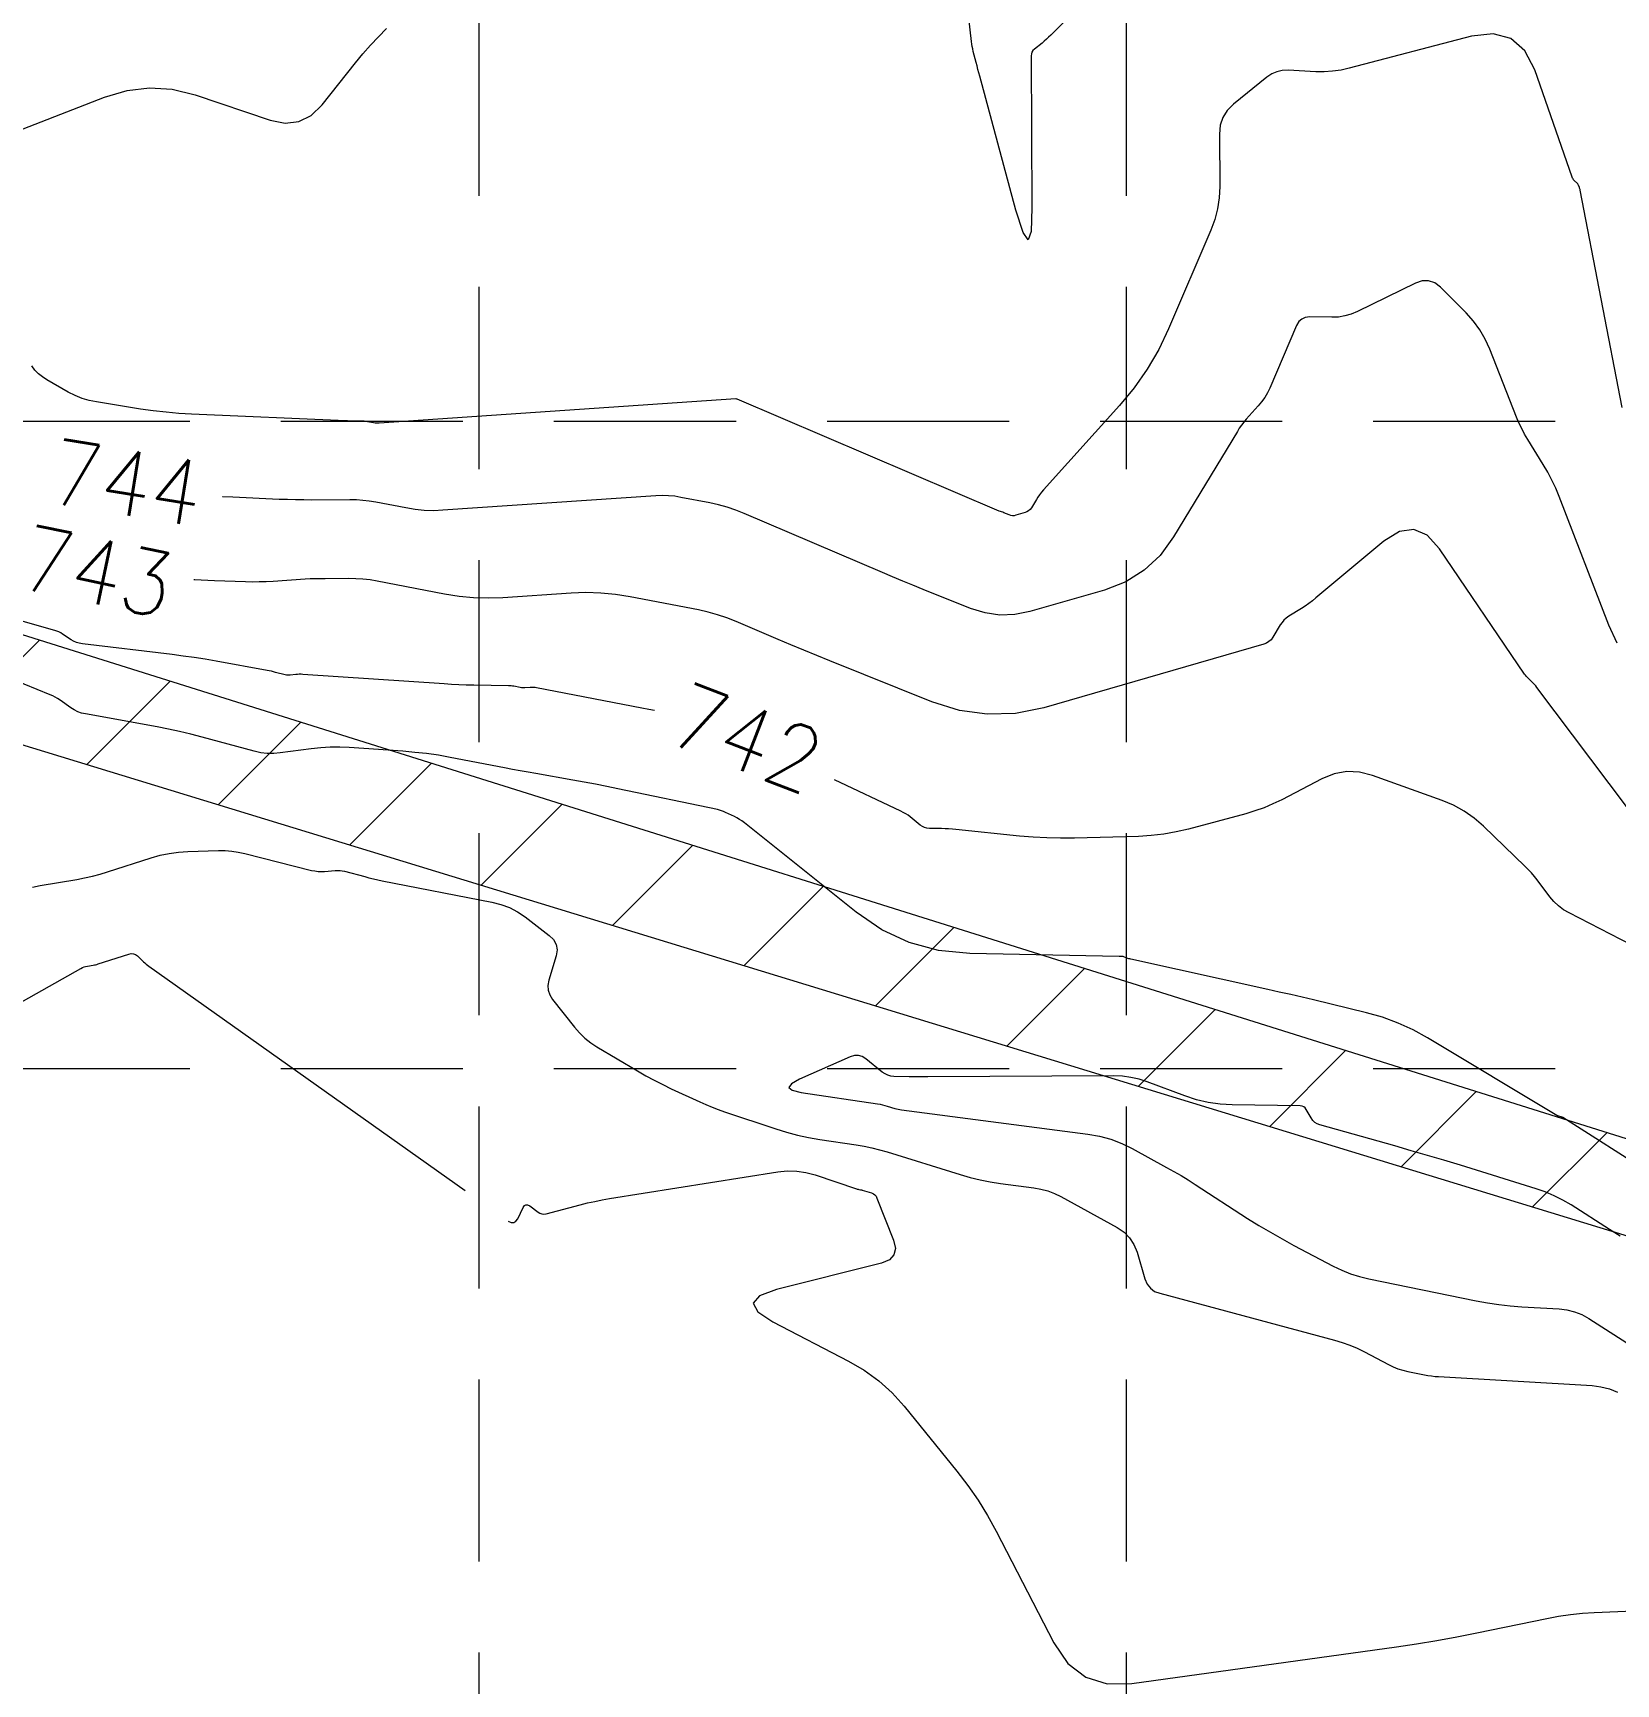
# Model space of a CAD drawing. Header units: feet. Extents: x 46644 to 49208, y 46045 to 47649.
# Drawn here: x 47498.3 to 47596.1, y 46288.7 to 46390.7 of the extents above; entities that cross this region are included whole.
import ezdxf
from ezdxf.enums import TextEntityAlignment as Align

# ---------------------------------------------------------------- set-up
doc = ezdxf.new("R2010")
doc.units = ezdxf.units.FT
doc.header["$MEASUREMENT"] = 0
doc.linetypes.add('DGN Style 3', pattern=[33.544038, 23.960027, -9.584011])
doc.linetypes.add('HIDDEN', pattern=[0.375, 0.25, -0.125])
doc.layers.add('EC', color=35, linetype='Continuous', lineweight=0)
doc.layers.add('WATER', color=5, linetype='Continuous', lineweight=0)
doc.layers.add('GRID', color=254, linetype='HIDDEN')
doc.styles.add('Style-STANDARD', font='STANDARD.shx')

msp = doc.modelspace()

# ---------------------------------------------------------------- hatches: boundary and pattern name
at = {"layer": 'WATER', "linetype": 'Continuous', "lineweight": 0}
h = msp.add_hatch(dxfattribs=at)
h.set_pattern_fill('ANSI31', color=5, scale=60, style=0)
h.paths.add_polyline_path([(48629.77, 46329.87), (48596.32, 46378.16), (48519.78, 46382.62), (48424.65, 46369.25), (48315.4, 46360.33), (48151.38, 46359.72), (48117.82, 46367.08), (48083.44, 46350.31), (48063.38, 46344.17), (48022.45, 46343.76), (47970.79, 46345.29), (47909.81, 46340.79), (47832.98, 46331.83), (47785.1, 46328.51), (47682.89, 46315.66), (47602.11, 46320.65), (47487.5, 46356.66), (47364.2, 46436.32), (47309.48, 46412.88), (47202.47, 46323.17), (47211.19, 46318.58), (47202.93, 46315.83), (47213.94, 46313.54), (47207.52, 46309.41), (47312.93, 46404.75), (47361.71, 46423.58), (47496.18, 46347.12), (47602.62, 46314.56), (47679.02, 46309.52), (47740.12, 46313.78), (47833.87, 46324.3), (47878.73, 46331.53), (47970.78, 46339.89), (48046.54, 46335.88), (48065.49, 46335.63), (48096.83, 46350.78), (48119.82, 46356.85), (48176.25, 46350.54), (48298.04, 46354.08), (48404.55, 46360.41), (48522.91, 46374.82), (48593.15, 46371.79), (48632.07, 46317.74), (48628.78, 46325.57), (48634.34, 46324.31)])

# ---------------------------------------------------------------- linework, layer by layer
at = {"layer": 'EC', "color": 35, "linetype": 'DGN Style 3', "lineweight": 0}
for p, q in [((47556.25, 46390.14), (47555.25, 46398.78)), ((47570.14, 46399.46), (47561.15, 46390.53)), ((47519.6, 46390.43), (47520.1, 46390.94)), ((47561.15, 46390.53), (47561.02, 46390.4)), ((47587.15, 46390.46), (47579.6, 46388.49)), ((47588.49, 46390.62), (47587.15, 46390.46)), ((47589.58, 46390.32), (47588.49, 46390.62)), ((47518.65, 46389.37), (47519.11, 46389.91)), ((47519.11, 46389.91), (47519.6, 46390.43)), ((47556.27, 46389.98), (47556.25, 46390.14)), ((47556.3, 46389.83), (47556.27, 46389.98)), ((47556.33, 46389.68), (47556.3, 46389.83)), ((47556.36, 46389.53), (47556.33, 46389.68)), ((47556.54, 46388.84), (47556.36, 46389.53)), ((47559.99, 46389.48), (47559.95, 46389.37)), ((47560.05, 46389.58), (47559.99, 46389.48)), ((47560.14, 46389.66), (47560.05, 46389.58)), ((47560.61, 46390.04), (47560.14, 46389.66)), ((47560.75, 46390.16), (47560.61, 46390.04)), ((47560.89, 46390.28), (47560.75, 46390.16)), ((47561.02, 46390.4), (47560.89, 46390.28)), ((47590.44, 46389.57), (47589.58, 46390.32)), ((47591.06, 46388.38), (47590.44, 46389.57)), ((47516.12, 46386.22), (47518.19, 46388.82)), ((47518.19, 46388.82), (47518.65, 46389.37)), ((47556.6, 46388.63), (47556.54, 46388.84)), ((47556.65, 46388.41), (47556.6, 46388.63)), ((47556.71, 46388.2), (47556.65, 46388.41)), ((47559.95, 46389.37), (47559.94, 46389.25)), ((47559.94, 46389.25), (47559.99, 46379.86)), ((47579.6, 46388.49), (47579.09, 46388.37)), ((47556.76, 46387.99), (47556.71, 46388.2)), ((47559, 46379.72), (47556.76, 46387.99)), ((47574.51, 46387.94), (47572.45, 46386.27)), ((47574.81, 46388.14), (47574.51, 46387.94)), ((47575.12, 46388.27), (47574.81, 46388.14)), ((47575.46, 46388.35), (47575.12, 46388.27)), ((47575.82, 46388.36), (47575.46, 46388.35)), ((47577.53, 46388.27), (47575.82, 46388.36)), ((47578.05, 46388.27), (47577.53, 46388.27)), ((47578.57, 46388.3), (47578.05, 46388.27)), ((47579.09, 46388.37), (47578.57, 46388.3)), ((47593.38, 46381.75), (47591.06, 46388.38)), ((47492.65, 46382.79), (47502.68, 46386.7)), ((47502.68, 46386.7), (47504.07, 46387.12)), ((47504.07, 46387.12), (47505.46, 46387.28)), ((47505.46, 46387.28), (47506.86, 46387.19)), ((47506.86, 46387.19), (47508.27, 46386.84)), ((47508.27, 46386.84), (47512.92, 46385.28)), ((47514.68, 46385.19), (47515.44, 46385.56)), ((47515.44, 46385.56), (47516.12, 46386.22)), ((47571.79, 46385.45), (47571.62, 46384.96)), ((47572.06, 46385.88), (47571.79, 46385.45)), ((47572.45, 46386.27), (47572.06, 46385.88)), ((47512.92, 46385.28), (47513.84, 46385.09)), ((47513.84, 46385.09), (47514.68, 46385.19)), ((47571.62, 46384.96), (47571.57, 46384.42)), ((47571.57, 46384.42), (47571.59, 46381.17)), ((47593.4, 46381.7), (47593.38, 46381.75)), ((47593.43, 46381.65), (47593.4, 46381.7)), ((47593.46, 46381.6), (47593.43, 46381.65)), ((47593.5, 46381.56), (47593.46, 46381.6)), ((47593.69, 46381.36), (47593.5, 46381.56)), ((47593.72, 46381.34), (47593.69, 46381.36)), ((47593.73, 46381.32), (47593.72, 46381.34)), ((47593.75, 46381.29), (47593.73, 46381.32)), ((47593.76, 46381.26), (47593.75, 46381.29)), ((47593.82, 46381.12), (47593.76, 46381.26)), ((47571.56, 46380.48), (47571.46, 46379.8)), ((47571.59, 46381.17), (47571.56, 46380.48)), ((47593.83, 46381.08), (47593.82, 46381.12)), ((47593.85, 46381.03), (47593.83, 46381.08)), ((47593.86, 46380.99), (47593.85, 46381.03)), ((47593.87, 46380.95), (47593.86, 46380.99)), ((47596.46, 46367.52), (47593.87, 46380.95)), ((47559.44, 46378.34), (47559, 46379.72)), ((47559.99, 46379.86), (47559.94, 46378.4)), ((47571.46, 46379.8), (47571.29, 46379.14)), ((47559.75, 46377.89), (47559.44, 46378.34)), ((47559.94, 46378.4), (47559.75, 46377.89)), ((47571.05, 46378.49), (47568.43, 46372.38)), ((47571.29, 46379.14), (47571.05, 46378.49)), ((47583.69, 46375.2), (47580.1, 46373.45)), ((47584.11, 46375.35), (47583.69, 46375.2)), ((47584.5, 46375.35), (47584.11, 46375.35)), ((47584.88, 46375.22), (47584.5, 46375.35)), ((47585.23, 46374.95), (47584.88, 46375.22)), ((47586.81, 46373.37), (47585.23, 46374.95)), ((47577.15, 46373.12), (47576.88, 46373.09)), ((47578.52, 46373.1), (47577.15, 46373.12)), ((47578.93, 46373.11), (47578.52, 46373.1)), ((47579.33, 46373.18), (47578.93, 46373.11)), ((47579.72, 46373.29), (47579.33, 46373.18)), ((47580.1, 46373.45), (47579.72, 46373.29)), ((47587.27, 46372.86), (47586.81, 46373.37)), ((47568.43, 46372.38), (47567.82, 46371.11)), ((47576.34, 46372.59), (47574.68, 46368.73)), ((47576.48, 46372.83), (47576.34, 46372.59)), ((47576.66, 46372.99), (47576.48, 46372.83)), ((47576.88, 46373.09), (47576.66, 46372.99)), ((47587.67, 46372.32), (47587.27, 46372.86)), ((47588, 46371.74), (47587.67, 46372.32)), ((47567.82, 46371.11), (47567.11, 46369.89)), ((47588.28, 46371.12), (47588, 46371.74)), ((47589.93, 46366.93), (47588.28, 46371.12)), ((47498.37, 46369.84), (47498.18, 46370.11)), ((47498.59, 46369.61), (47498.37, 46369.84)), ((47498.84, 46369.41), (47498.59, 46369.61)), ((47499.11, 46369.23), (47498.84, 46369.41)), ((47500.44, 46368.48), (47499.11, 46369.23)), ((47567.11, 46369.89), (47566.3, 46368.74)), ((47500.86, 46368.27), (47500.44, 46368.48)), ((47501.29, 46368.09), (47500.86, 46368.27)), ((47501.73, 46367.96), (47501.29, 46368.09)), ((47541.69, 46368.06), (47519.64, 46366.56)), ((47541.7, 46368.06), (47541.69, 46368.06)), ((47541.69, 46368.06), (47541.69, 46368.06)), ((47541.71, 46368.06), (47541.7, 46368.06)), ((47541.75, 46368.05), (47541.71, 46368.06)), ((47541.71, 46368.06), (47541.71, 46368.06)), ((47541.76, 46368.05), (47541.75, 46368.05)), ((47541.75, 46368.05), (47541.75, 46368.05)), ((47541.77, 46368.05), (47541.76, 46368.05)), ((47541.78, 46368.04), (47541.77, 46368.05)), ((47557.97, 46361.13), (47541.78, 46368.04)), ((47566.3, 46368.74), (47565.4, 46367.65)), ((47574.37, 46368.15), (47574.18, 46367.87)), ((47574.54, 46368.43), (47574.37, 46368.15)), ((47574.68, 46368.73), (47574.54, 46368.43)), ((47502.19, 46367.87), (47501.73, 46367.96)), ((47504.91, 46367.43), (47502.19, 46367.87)), ((47505.69, 46367.32), (47504.91, 46367.43)), ((47506.48, 46367.23), (47505.69, 46367.32)), ((47507.27, 46367.16), (47506.48, 46367.23)), ((47508.06, 46367.11), (47507.27, 46367.16)), ((47517.59, 46366.7), (47508.06, 46367.11)), ((47565.4, 46367.65), (47560.7, 46362.43)), ((47573.97, 46367.62), (47573.23, 46366.8)), ((47574.18, 46367.87), (47573.97, 46367.62)), ((47517.69, 46366.7), (47517.59, 46366.7)), ((47517.79, 46366.69), (47517.69, 46366.7)), ((47517.89, 46366.69), (47517.79, 46366.69)), ((47518, 46366.69), (47517.89, 46366.69)), ((47518.47, 46366.69), (47518, 46366.69)), ((47518.55, 46366.69), (47518.47, 46366.69)), ((47518.63, 46366.69), (47518.55, 46366.69)), ((47518.72, 46366.68), (47518.63, 46366.69)), ((47518.8, 46366.66), (47518.72, 46366.68)), ((47519.17, 46366.59), (47518.8, 46366.66)), ((47519.29, 46366.57), (47519.17, 46366.59)), ((47519.4, 46366.56), (47519.29, 46366.57)), ((47519.52, 46366.56), (47519.4, 46366.56)), ((47519.64, 46366.56), (47519.52, 46366.56)), ((47572.68, 46366.05), (47568.74, 46359.53)), ((47572.8, 46366.25), (47572.68, 46366.05)), ((47572.94, 46366.44), (47572.8, 46366.25)), ((47573.08, 46366.62), (47572.94, 46366.44)), ((47573.23, 46366.8), (47573.08, 46366.62)), ((47590.08, 46366.57), (47589.93, 46366.93)), ((47590.25, 46366.22), (47590.08, 46366.57)), ((47590.43, 46365.88), (47590.25, 46366.22)), ((47590.63, 46365.55), (47590.43, 46365.88)), ((47591.58, 46364.01), (47590.63, 46365.55)), ((47591.87, 46363.53), (47591.58, 46364.01)), ((47592.12, 46363.04), (47591.87, 46363.53)), ((47592.36, 46362.54), (47592.12, 46363.04)), ((47509.99, 46362.01), (47509.96, 46362.02)), ((47510.61, 46361.98), (47509.99, 46362.01)), ((47513.48, 46361.85), (47510.61, 46361.98)), ((47536.75, 46362.07), (47523.59, 46361.18)), ((47537.14, 46362.08), (47536.75, 46362.07)), ((47537.52, 46362.07), (47537.14, 46362.08)), ((47537.91, 46362.04), (47537.52, 46362.07)), ((47538.29, 46361.97), (47537.91, 46362.04)), ((47540.08, 46361.63), (47538.29, 46361.97)), ((47560.36, 46361.99), (47560.26, 46361.84)), ((47560.46, 46362.14), (47560.36, 46361.99)), ((47560.58, 46362.29), (47560.46, 46362.14)), ((47560.7, 46362.43), (47560.58, 46362.29)), ((47592.57, 46362.03), (47592.36, 46362.54)), ((47595.64, 46354.08), (47592.57, 46362.03)), ((47513.98, 46361.84), (47513.48, 46361.85)), ((47514.48, 46361.82), (47513.98, 46361.84)), ((47514.99, 46361.82), (47514.48, 46361.82)), ((47515.49, 46361.81), (47514.99, 46361.82)), ((47517.84, 46361.82), (47515.49, 46361.81)), ((47518.24, 46361.82), (47517.84, 46361.82)), ((47518.64, 46361.79), (47518.24, 46361.82)), ((47519.04, 46361.74), (47518.64, 46361.79)), ((47519.44, 46361.67), (47519.04, 46361.74)), ((47521.3, 46361.32), (47519.44, 46361.67)), ((47521.87, 46361.22), (47521.3, 46361.32)), ((47522.44, 46361.17), (47521.87, 46361.22)), ((47523.02, 46361.15), (47522.44, 46361.17)), ((47523.59, 46361.18), (47523.02, 46361.15)), ((47540.62, 46361.51), (47540.08, 46361.63)), ((47541.16, 46361.36), (47540.62, 46361.51)), ((47541.68, 46361.18), (47541.16, 46361.36)), ((47542.2, 46360.98), (47541.68, 46361.18)), ((47550.75, 46357.33), (47542.2, 46360.98)), ((47558.04, 46361.11), (47557.97, 46361.13)), ((47558.11, 46361.08), (47558.04, 46361.11)), ((47558.18, 46361.05), (47558.11, 46361.08)), ((47558.25, 46361.02), (47558.18, 46361.05)), ((47558.58, 46360.89), (47558.25, 46361.02)), ((47558.68, 46360.85), (47558.58, 46360.89)), ((47558.78, 46360.84), (47558.68, 46360.85)), ((47558.99, 46360.87), (47558.88, 46360.84)), ((47559.57, 46361.03), (47558.99, 46360.87)), ((47559.68, 46361.08), (47559.57, 46361.03)), ((47559.78, 46361.14), (47559.68, 46361.08)), ((47559.87, 46361.22), (47559.78, 46361.14)), ((47559.95, 46361.32), (47559.87, 46361.22)), ((47560.26, 46361.84), (47559.95, 46361.32)), ((47558.88, 46360.84), (47558.78, 46360.84)), ((47582.7, 46359.87), (47581.74, 46359.27)), ((47583.59, 46359.99), (47582.7, 46359.87)), ((47584.41, 46359.63), (47583.59, 46359.99)), ((47568.74, 46359.53), (47567.91, 46358.39)), ((47581.74, 46359.27), (47577.54, 46355.76)), ((47585.17, 46358.8), (47584.41, 46359.63)), ((47567.91, 46358.39), (47566.92, 46357.47)), ((47590.43, 46351.05), (47585.17, 46358.8)), ((47508.25, 46356.87), (47508.2, 46356.88)), ((47508.66, 46356.85), (47508.25, 46356.87)), ((47509.07, 46356.83), (47508.66, 46356.85)), ((47509.48, 46356.81), (47509.07, 46356.83)), ((47511.38, 46356.75), (47509.48, 46356.81)), ((47513.09, 46356.78), (47512.66, 46356.76)), ((47515.08, 46356.91), (47513.09, 46356.78)), ((47515.39, 46356.93), (47515.08, 46356.91)), ((47515.7, 46356.94), (47515.39, 46356.93)), ((47516.01, 46356.95), (47515.7, 46356.94)), ((47516.32, 46356.95), (47516.01, 46356.95)), ((47517.77, 46356.96), (47516.32, 46356.95)), ((47518.21, 46356.95), (47517.77, 46356.96)), ((47518.65, 46356.92), (47518.21, 46356.95)), ((47519.09, 46356.87), (47518.65, 46356.92)), ((47519.53, 46356.79), (47519.09, 46356.87)), ((47523.69, 46355.99), (47519.53, 46356.79)), ((47551.38, 46357.07), (47550.75, 46357.33)), ((47552, 46356.8), (47551.38, 46357.07)), ((47552.63, 46356.55), (47552, 46356.8)), ((47566.92, 46357.47), (47565.78, 46356.76)), ((47499.61, 46353.75), (47491.14, 46356.13)), ((47511.81, 46356.74), (47511.38, 46356.75)), ((47512.23, 46356.75), (47511.81, 46356.74)), ((47512.66, 46356.76), (47512.23, 46356.75)), ((47524.59, 46355.85), (47523.69, 46355.99)), ((47525.48, 46355.76), (47524.59, 46355.85)), ((47526.38, 46355.74), (47525.48, 46355.76)), ((47527.29, 46355.77), (47526.38, 46355.74)), ((47531.51, 46356.06), (47527.29, 46355.77)), ((47532.43, 46356.09), (47531.51, 46356.06)), ((47533.35, 46356.06), (47532.43, 46356.09)), ((47534.26, 46355.98), (47533.35, 46356.06)), ((47535.17, 46355.83), (47534.26, 46355.98)), ((47539.39, 46355.02), (47535.17, 46355.83)), ((47553.26, 46356.29), (47552.63, 46356.55)), ((47556.19, 46355.11), (47553.26, 46356.29)), ((47564.47, 46356.25), (47559.85, 46354.92)), ((47565.78, 46356.76), (47564.47, 46356.25)), ((47577.54, 46355.76), (47577.33, 46355.58)), ((47539.98, 46354.88), (47539.39, 46355.02)), ((47540.56, 46354.72), (47539.98, 46354.88)), ((47557.1, 46354.83), (47556.19, 46355.11)), ((47558.01, 46354.7), (47557.1, 46354.83)), ((47558.93, 46354.73), (47558.01, 46354.7)), ((47559.85, 46354.92), (47558.93, 46354.73)), ((47576.64, 46355.1), (47575.86, 46354.63)), ((47576.87, 46355.26), (47576.64, 46355.1)), ((47577.1, 46355.41), (47576.87, 46355.26)), ((47577.33, 46355.58), (47577.1, 46355.41)), ((47499.74, 46353.71), (47499.61, 46353.75)), ((47541.13, 46354.53), (47540.56, 46354.72)), ((47541.7, 46354.31), (47541.13, 46354.53)), ((47544.3, 46353.2), (47541.7, 46354.31)), ((47575.33, 46354.09), (47574.87, 46353.33)), ((47575.44, 46354.25), (47575.33, 46354.09)), ((47575.56, 46354.39), (47575.44, 46354.25)), ((47575.7, 46354.52), (47575.56, 46354.39)), ((47575.86, 46354.63), (47575.7, 46354.52)), ((47596.15, 46352.96), (47595.64, 46354.08)), ((47499.86, 46353.66), (47499.74, 46353.71)), ((47499.98, 46353.6), (47499.86, 46353.66)), ((47500.09, 46353.53), (47499.98, 46353.6)), ((47500.61, 46353.18), (47500.09, 46353.53)), ((47500.77, 46353.08), (47500.61, 46353.18)), ((47500.94, 46353.01), (47500.77, 46353.08)), ((47501.12, 46352.96), (47500.94, 46353.01)), ((47501.31, 46352.92), (47501.12, 46352.96)), ((47506.85, 46352.26), (47501.31, 46352.92)), ((47545.09, 46352.86), (47544.3, 46353.2)), ((47545.89, 46352.53), (47545.09, 46352.86)), ((47574.31, 46352.9), (47560.72, 46348.98)), ((47574.48, 46352.96), (47574.31, 46352.9)), ((47574.63, 46353.06), (47574.48, 46352.96)), ((47574.76, 46353.18), (47574.63, 46353.06)), ((47574.87, 46353.33), (47574.76, 46353.18)), ((47507.54, 46352.17), (47506.85, 46352.26)), ((47508.22, 46352.08), (47507.54, 46352.17)), ((47508.9, 46351.97), (47508.22, 46352.08)), ((47509.58, 46351.85), (47508.9, 46351.97)), ((47512.73, 46351.28), (47509.58, 46351.85)), ((47546.69, 46352.2), (47545.89, 46352.53)), ((47547.5, 46351.87), (47546.69, 46352.2)), ((47553.81, 46349.34), (47547.5, 46351.87)), ((47499.32, 46349.78), (47496.09, 46351.09)), ((47512.86, 46351.26), (47512.73, 46351.28)), ((47512.99, 46351.23), (47512.86, 46351.26)), ((47513.12, 46351.2), (47512.99, 46351.23)), ((47513.25, 46351.16), (47513.12, 46351.2)), ((47513.84, 46351), (47513.25, 46351.16)), ((47513.92, 46350.99), (47513.84, 46351)), ((47513.99, 46350.98), (47513.92, 46350.99)), ((47514.07, 46350.98), (47513.99, 46350.98)), ((47514.14, 46350.98), (47514.07, 46350.98)), ((47514.5, 46351.03), (47514.14, 46350.98)), ((47514.61, 46351.04), (47514.5, 46351.03)), ((47514.71, 46351.05), (47514.61, 46351.04)), ((47514.82, 46351.05), (47514.71, 46351.05)), ((47514.93, 46351.04), (47514.82, 46351.05)), ((47523.66, 46350.45), (47514.93, 46351.04)), ((47590.48, 46350.99), (47590.43, 46351.05)), ((47590.53, 46350.93), (47590.48, 46350.99)), ((47590.58, 46350.87), (47590.53, 46350.93)), ((47590.63, 46350.82), (47590.58, 46350.87)), ((47590.89, 46350.56), (47590.63, 46350.82)), ((47499.48, 46349.71), (47499.32, 46349.78)), ((47499.63, 46349.63), (47499.48, 46349.71)), ((47524.12, 46350.42), (47523.66, 46350.45)), ((47524.58, 46350.39), (47524.12, 46350.42)), ((47525.03, 46350.38), (47524.58, 46350.39)), ((47525.49, 46350.37), (47525.03, 46350.38)), ((47527.64, 46350.33), (47525.49, 46350.37)), ((47527.72, 46350.33), (47527.64, 46350.33)), ((47527.81, 46350.32), (47527.72, 46350.33)), ((47527.89, 46350.31), (47527.81, 46350.32)), ((47527.98, 46350.3), (47527.89, 46350.31)), ((47528.37, 46350.22), (47527.98, 46350.3)), ((47528.44, 46350.21), (47528.37, 46350.22)), ((47528.51, 46350.21), (47528.44, 46350.21)), ((47528.58, 46350.2), (47528.51, 46350.21)), ((47528.65, 46350.21), (47528.58, 46350.2)), ((47528.98, 46350.23), (47528.65, 46350.21)), ((47529.08, 46350.23), (47528.98, 46350.23)), ((47529.18, 46350.23), (47529.08, 46350.23)), ((47529.28, 46350.22), (47529.18, 46350.23)), ((47529.38, 46350.2), (47529.28, 46350.22)), ((47535.88, 46348.95), (47529.38, 46350.2)), ((47590.97, 46350.49), (47590.89, 46350.56)), ((47591.05, 46350.41), (47590.97, 46350.49)), ((47591.12, 46350.32), (47591.05, 46350.41)), ((47591.18, 46350.23), (47591.12, 46350.32)), ((47597.86, 46341.37), (47591.18, 46350.23)), ((47499.78, 46349.54), (47499.63, 46349.63)), ((47499.93, 46349.45), (47499.78, 46349.54)), ((47500.6, 46348.97), (47499.93, 46349.45)), ((47500.81, 46348.84), (47500.6, 46348.97)), ((47501.03, 46348.73), (47500.81, 46348.84)), ((47501.26, 46348.65), (47501.03, 46348.73)), ((47501.5, 46348.6), (47501.26, 46348.65)), ((47536.32, 46348.86), (47535.88, 46348.95)), ((47536.67, 46348.8), (47536.32, 46348.86)), ((47555.51, 46348.8), (47553.81, 46349.34)), ((47557.23, 46348.57), (47555.51, 46348.8)), ((47558.97, 46348.63), (47557.23, 46348.57)), ((47560.72, 46348.98), (47558.97, 46348.63)), ((47505.93, 46347.79), (47501.5, 46348.6)), ((47506.63, 46347.66), (47505.93, 46347.79)), ((47507.32, 46347.51), (47506.63, 46347.66)), ((47508.02, 46347.34), (47507.32, 46347.51)), ((47508.71, 46347.16), (47508.02, 46347.34)), ((47511.93, 46346.29), (47508.71, 46347.16)), ((47512.33, 46346.2), (47511.93, 46346.29)), ((47512.73, 46346.15), (47512.33, 46346.2)), ((47513.13, 46346.14), (47512.73, 46346.15)), ((47513.54, 46346.18), (47513.13, 46346.14)), ((47515.45, 46346.44), (47513.54, 46346.18)), ((47516.04, 46346.5), (47515.45, 46346.44)), ((47516.63, 46346.53), (47516.04, 46346.5)), ((47517.21, 46346.54), (47516.63, 46346.53)), ((47517.8, 46346.51), (47517.21, 46346.54)), ((47521.12, 46346.29), (47517.8, 46346.51)), ((47521.85, 46346.22), (47521.12, 46346.29)), ((47522.58, 46346.14), (47521.85, 46346.22)), ((47523.31, 46346.04), (47522.58, 46346.14)), ((47524.03, 46345.91), (47523.31, 46346.04)), ((47527.39, 46345.26), (47524.03, 46345.91)), ((47527.88, 46345.17), (47527.39, 46345.26)), ((47528.37, 46345.08), (47527.88, 46345.17)), ((47528.85, 46344.99), (47528.37, 46345.08)), ((47529.34, 46344.91), (47528.85, 46344.99)), ((47531.62, 46344.51), (47529.34, 46344.91)), ((47577.9, 46344.59), (47575.42, 46343.29)), ((47578.67, 46344.9), (47577.9, 46344.59)), ((47579.45, 46345.04), (47578.67, 46344.9)), ((47580.23, 46345), (47579.45, 46345.04)), ((47581.04, 46344.8), (47580.23, 46345)), ((47585.33, 46343.25), (47581.04, 46344.8)), ((47532.32, 46344.38), (47531.62, 46344.51)), ((47533.01, 46344.25), (47532.32, 46344.38)), ((47533.71, 46344.12), (47533.01, 46344.25)), ((47534.4, 46343.97), (47533.71, 46344.12)), ((47540.56, 46342.68), (47534.4, 46343.97)), ((47551.89, 46342.59), (47547.79, 46344.53)), ((47540.69, 46342.65), (47540.56, 46342.68)), ((47540.81, 46342.61), (47540.69, 46342.65)), ((47540.93, 46342.56), (47540.81, 46342.61)), ((47541.05, 46342.51), (47540.93, 46342.56)), ((47541.6, 46342.25), (47541.05, 46342.51)), ((47552.04, 46342.51), (47551.89, 46342.59)), ((47552.19, 46342.42), (47552.04, 46342.51)), ((47573.77, 46342.6), (47573.2, 46342.43)), ((47574.33, 46342.8), (47573.77, 46342.6)), ((47574.88, 46343.03), (47574.33, 46342.8)), ((47575.42, 46343.29), (47574.88, 46343.03)), ((47586.04, 46342.95), (47585.33, 46343.25)), ((47586.69, 46342.59), (47586.04, 46342.95)), ((47587.31, 46342.16), (47586.69, 46342.59)), ((47541.76, 46342.17), (47541.6, 46342.25)), ((47541.92, 46342.08), (47541.76, 46342.17)), ((47542.07, 46341.98), (47541.92, 46342.08)), ((47542.22, 46341.86), (47542.07, 46341.98)), ((47549.12, 46336.34), (47542.22, 46341.86)), ((47552.33, 46342.33), (47552.19, 46342.42)), ((47552.46, 46342.23), (47552.33, 46342.33)), ((47553.09, 46341.73), (47552.46, 46342.23)), ((47553.22, 46341.64), (47553.09, 46341.73)), ((47553.35, 46341.58), (47553.22, 46341.64)), ((47553.5, 46341.54), (47553.35, 46341.58)), ((47553.65, 46341.52), (47553.5, 46341.54)), ((47554.39, 46341.51), (47553.65, 46341.52)), ((47554.62, 46341.5), (47554.39, 46341.51)), ((47554.84, 46341.49), (47554.62, 46341.5)), ((47555.07, 46341.47), (47554.84, 46341.49)), ((47569.66, 46341.48), (47568.9, 46341.3)), ((47573.2, 46342.43), (47569.66, 46341.48)), ((47587.89, 46341.66), (47587.31, 46342.16)), ((47590.47, 46339.17), (47587.89, 46341.66)), ((47555.29, 46341.45), (47555.07, 46341.47)), ((47559.22, 46341.04), (47555.29, 46341.45)), ((47560.07, 46340.97), (47559.22, 46341.04)), ((47560.91, 46340.93), (47560.07, 46340.97)), ((47561.76, 46340.91), (47560.91, 46340.93)), ((47562.61, 46340.92), (47561.76, 46340.91)), ((47566.57, 46341.03), (47562.61, 46340.92)), ((47567.35, 46341.08), (47566.57, 46341.03)), ((47568.13, 46341.17), (47567.35, 46341.08)), ((47568.9, 46341.3), (47568.13, 46341.17)), ((47502.87, 46338.83), (47505.55, 46339.7)), ((47505.55, 46339.7), (47506.11, 46339.86)), ((47506.11, 46339.86), (47506.67, 46339.97)), ((47506.67, 46339.97), (47507.24, 46340.05)), ((47507.24, 46340.05), (47507.82, 46340.09)), ((47507.82, 46340.09), (47509.73, 46340.15)), ((47509.73, 46340.15), (47510.13, 46340.15)), ((47510.13, 46340.15), (47510.54, 46340.12)), ((47510.54, 46340.12), (47510.94, 46340.06)), ((47510.94, 46340.06), (47511.34, 46339.97)), ((47511.34, 46339.97), (47515.47, 46338.93)), ((47500.97, 46338.37), (47501.45, 46338.46)), ((47501.45, 46338.46), (47501.93, 46338.57)), ((47501.93, 46338.57), (47502.4, 46338.69)), ((47502.4, 46338.69), (47502.87, 46338.83)), ((47515.47, 46338.93), (47515.67, 46338.89)), ((47515.67, 46338.89), (47515.87, 46338.86)), ((47515.87, 46338.86), (47516.07, 46338.85)), ((47516.07, 46338.85), (47516.28, 46338.86)), ((47516.28, 46338.86), (47516.94, 46338.92)), ((47516.94, 46338.92), (47517.09, 46338.93)), ((47517.09, 46338.93), (47517.23, 46338.92)), ((47517.23, 46338.92), (47517.37, 46338.9)), ((47517.37, 46338.9), (47517.51, 46338.87)), ((47517.51, 46338.87), (47518.76, 46338.54)), ((47518.76, 46338.54), (47519.02, 46338.47)), ((47519.02, 46338.47), (47519.29, 46338.41)), ((47590.67, 46338.97), (47590.47, 46339.17)), ((47590.86, 46338.77), (47590.67, 46338.97)), ((47591.04, 46338.56), (47590.86, 46338.77)), ((47591.21, 46338.34), (47591.04, 46338.56)), ((47498.22, 46337.89), (47498.71, 46337.99)), ((47498.71, 46337.99), (47500.97, 46338.37)), ((47519.29, 46338.41), (47519.56, 46338.35)), ((47519.56, 46338.35), (47519.83, 46338.29)), ((47519.83, 46338.29), (47526.62, 46336.97)), ((47591.99, 46337.3), (47591.21, 46338.34)), ((47526.62, 46336.97), (47527.17, 46336.83)), ((47527.17, 46336.83), (47527.7, 46336.63)), ((47527.7, 46336.63), (47528.2, 46336.37)), ((47528.2, 46336.37), (47528.67, 46336.05)), ((47592.24, 46337), (47591.99, 46337.3)), ((47592.53, 46336.73), (47592.24, 46337)), ((47592.84, 46336.5), (47592.53, 46336.73)), ((47593.18, 46336.3), (47592.84, 46336.5)), ((47528.67, 46336.05), (47530.16, 46334.91)), ((47550.71, 46335.25), (47549.12, 46336.34)), ((47607.59, 46328.88), (47593.18, 46336.3)), ((47530.16, 46334.91), (47530.43, 46334.65)), ((47530.43, 46334.65), (47530.59, 46334.35)), ((47530.59, 46334.35), (47530.64, 46334.01)), ((47552.41, 46334.47), (47550.71, 46335.25)), ((47554.22, 46333.98), (47552.41, 46334.47)), ((47502.28, 46333.15), (47504.18, 46333.76)), ((47504.18, 46333.76), (47504.33, 46333.79)), ((47504.33, 46333.79), (47504.47, 46333.78)), ((47504.47, 46333.78), (47504.59, 46333.73)), ((47504.59, 46333.73), (47504.71, 46333.64)), ((47504.71, 46333.64), (47505.08, 46333.28)), ((47530.58, 46333.64), (47530.14, 46332.14)), ((47530.64, 46334.01), (47530.58, 46333.64)), ((47556.14, 46333.79), (47554.22, 46333.98)), ((47565.37, 46333.61), (47556.14, 46333.79)), ((47565.39, 46333.61), (47565.37, 46333.61)), ((47565.41, 46333.61), (47565.39, 46333.61)), ((47565.43, 46333.61), (47565.41, 46333.61)), ((47565.45, 46333.61), (47565.43, 46333.61)), ((47565.54, 46333.61), (47565.45, 46333.61)), ((47565.57, 46333.61), (47565.54, 46333.61)), ((47565.6, 46333.6), (47565.57, 46333.61)), ((47565.63, 46333.6), (47565.6, 46333.6)), ((47565.66, 46333.59), (47565.63, 46333.6)), ((47565.86, 46333.51), (47565.66, 46333.59)), ((47565.91, 46333.49), (47565.86, 46333.51)), ((47565.97, 46333.47), (47565.91, 46333.49)), ((47566.03, 46333.46), (47565.97, 46333.47)), ((47566.09, 46333.44), (47566.03, 46333.46)), ((47574.57, 46331.57), (47566.09, 46333.44)), ((47493.3, 46328.41), (47501.21, 46332.87)), ((47501.21, 46332.87), (47501.31, 46332.92)), ((47501.31, 46332.92), (47501.41, 46332.96)), ((47501.41, 46332.96), (47501.51, 46332.99)), ((47501.51, 46332.99), (47501.62, 46333.01)), ((47501.62, 46333.01), (47501.98, 46333.07)), ((47501.98, 46333.07), (47502.06, 46333.09)), ((47502.06, 46333.09), (47502.13, 46333.1)), ((47502.13, 46333.1), (47502.21, 46333.12)), ((47502.21, 46333.12), (47502.28, 46333.15)), ((47505.08, 46333.28), (47505.16, 46333.21)), ((47505.16, 46333.21), (47505.25, 46333.14)), ((47505.25, 46333.14), (47505.33, 46333.07)), ((47505.33, 46333.07), (47505.42, 46333)), ((47505.42, 46333), (47527.63, 46317.26)), ((47530.14, 46332.14), (47530.08, 46331.82)), ((47530.08, 46331.82), (47530.1, 46331.52)), ((47530.1, 46331.52), (47530.2, 46331.23)), ((47575.27, 46331.41), (47574.57, 46331.57)), ((47575.98, 46331.25), (47575.27, 46331.41)), ((47530.2, 46331.23), (47530.37, 46330.96)), ((47530.37, 46330.96), (47531.72, 46329.24)), ((47576.68, 46331.09), (47575.98, 46331.25)), ((47577.38, 46330.92), (47576.68, 46331.09)), ((47580.66, 46330.13), (47577.38, 46330.92)), ((47531.72, 46329.24), (47532.03, 46328.89)), ((47581.65, 46329.85), (47580.66, 46330.13)), ((47582.61, 46329.49), (47581.65, 46329.85)), ((47583.54, 46329.07), (47582.61, 46329.49)), ((47532.03, 46328.89), (47532.36, 46328.57)), ((47532.36, 46328.57), (47532.72, 46328.28)), ((47532.72, 46328.28), (47533.11, 46328.03)), ((47584.44, 46328.58), (47583.54, 46329.07)), ((47592.43, 46323.78), (47584.44, 46328.58)), ((47533.11, 46328.03), (47535.61, 46326.54)), ((47548.76, 46327.41), (47545.62, 46326.02)), ((47549.02, 46327.49), (47548.76, 46327.41)), ((47549.26, 46327.49), (47549.02, 46327.49)), ((47549.49, 46327.42), (47549.26, 46327.49)), ((47549.72, 46327.28), (47549.49, 46327.42)), ((47550.74, 46326.46), (47549.72, 46327.28)), ((47535.61, 46326.54), (47536.12, 46326.24)), ((47536.12, 46326.24), (47536.64, 46325.96)), ((47550.91, 46326.35), (47550.74, 46326.46)), ((47551.08, 46326.27), (47550.91, 46326.35)), ((47551.26, 46326.22), (47551.08, 46326.27)), ((47551.46, 46326.2), (47551.26, 46326.22)), ((47552.4, 46326.18), (47551.46, 46326.2)), ((47552.69, 46326.18), (47552.4, 46326.18)), ((47552.98, 46326.17), (47552.69, 46326.18)), ((47553.26, 46326.17), (47552.98, 46326.17)), ((47553.55, 46326.17), (47553.26, 46326.17)), ((47565.05, 46326.23), (47553.55, 46326.17)), ((47565.58, 46326.21), (47565.05, 46326.23)), ((47566.1, 46326.14), (47565.58, 46326.21)), ((47536.64, 46325.96), (47537.17, 46325.69)), ((47537.17, 46325.69), (47537.7, 46325.44)), ((47537.7, 46325.44), (47539.46, 46324.63)), ((47545.12, 46325.75), (47544.97, 46325.52)), ((47544.97, 46325.52), (47545.17, 46325.34)), ((47545.62, 46326.02), (47545.12, 46325.75)), ((47545.17, 46325.34), (47545.73, 46325.21)), ((47545.73, 46325.21), (47550.45, 46324.5)), ((47566.61, 46326.03), (47566.1, 46326.14)), ((47567.11, 46325.86), (47566.61, 46326.03)), ((47569.43, 46324.99), (47567.11, 46325.86)), ((47539.46, 46324.63), (47539.83, 46324.46)), ((47539.83, 46324.46), (47540.22, 46324.3)), ((47540.22, 46324.3), (47540.6, 46324.15)), ((47540.6, 46324.15), (47540.99, 46324.02)), ((47550.45, 46324.5), (47550.6, 46324.48)), ((47550.6, 46324.48), (47550.75, 46324.45)), ((47550.75, 46324.45), (47550.9, 46324.41)), ((47550.9, 46324.41), (47551.04, 46324.37)), ((47551.04, 46324.37), (47551.52, 46324.22)), ((47551.52, 46324.22), (47551.62, 46324.19)), ((47551.62, 46324.19), (47551.72, 46324.17)), ((47551.72, 46324.17), (47551.83, 46324.15)), ((47551.83, 46324.15), (47551.93, 46324.13)), ((47570.15, 46324.76), (47569.43, 46324.99)), ((47570.88, 46324.59), (47570.15, 46324.76)), ((47571.62, 46324.48), (47570.88, 46324.59)), ((47572.37, 46324.44), (47571.62, 46324.48)), ((47576.56, 46324.38), (47572.37, 46324.44)), ((47576.68, 46324.36), (47576.56, 46324.38)), ((47576.78, 46324.32), (47576.68, 46324.36)), ((47576.87, 46324.25), (47576.78, 46324.32)), ((47576.94, 46324.15), (47576.87, 46324.25)), ((47577.24, 46323.63), (47576.94, 46324.15)), ((47540.99, 46324.02), (47544.16, 46322.96)), ((47551.93, 46324.13), (47563.45, 46322.63)), ((47577.34, 46323.48), (47577.24, 46323.63)), ((47577.46, 46323.36), (47577.34, 46323.48)), ((47577.61, 46323.27), (47577.46, 46323.36)), ((47577.77, 46323.21), (47577.61, 46323.27)), ((47582.42, 46321.9), (47577.77, 46323.21)), ((47592.46, 46323.77), (47592.43, 46323.78)), ((47592.49, 46323.76), (47592.46, 46323.77)), ((47592.51, 46323.75), (47592.49, 46323.76)), ((47592.54, 46323.74), (47592.51, 46323.75)), ((47592.68, 46323.7), (47592.54, 46323.74)), ((47592.69, 46323.7), (47592.68, 46323.7)), ((47592.7, 46323.69), (47592.69, 46323.7)), ((47592.71, 46323.69), (47592.7, 46323.69)), ((47592.7, 46323.69), (47592.7, 46323.69)), ((47592.75, 46323.68), (47592.71, 46323.69)), ((47592.76, 46323.67), (47592.75, 46323.68)), ((47592.77, 46323.67), (47592.76, 46323.67)), ((47592.78, 46323.67), (47592.77, 46323.67)), ((47592.79, 46323.66), (47592.78, 46323.67)), ((47603.54, 46316.81), (47592.79, 46323.66)), ((47544.16, 46322.96), (47544.83, 46322.75)), ((47544.83, 46322.75), (47545.5, 46322.57)), ((47545.5, 46322.57), (47546.18, 46322.43)), ((47546.18, 46322.43), (47546.87, 46322.31)), ((47546.87, 46322.31), (47549.13, 46321.97)), ((47563.45, 46322.63), (47564.16, 46322.51)), ((47564.16, 46322.51), (47564.86, 46322.32)), ((47564.86, 46322.32), (47565.54, 46322.06)), ((47549.13, 46321.97), (47549.62, 46321.89)), ((47549.62, 46321.89), (47550.09, 46321.79)), ((47550.09, 46321.79), (47550.57, 46321.67)), ((47550.57, 46321.67), (47551.04, 46321.54)), ((47551.04, 46321.54), (47555.55, 46320.13)), ((47565.54, 46322.06), (47566.19, 46321.74)), ((47566.19, 46321.74), (47568.3, 46320.58)), ((47583.43, 46321.61), (47582.42, 46321.9)), ((47584.44, 46321.32), (47583.43, 46321.61)), ((47585.45, 46321.02), (47584.44, 46321.32)), ((47533.89, 46318.65), (47544.29, 46320.3)), ((47544.29, 46320.3), (47544.87, 46320.36)), ((47544.87, 46320.36), (47545.45, 46320.34)), ((47545.45, 46320.34), (47546.02, 46320.26)), ((47546.02, 46320.26), (47546.59, 46320.11)), ((47546.59, 46320.11), (47549.15, 46319.25)), ((47555.55, 46320.13), (47556.16, 46319.95)), ((47568.3, 46320.58), (47568.75, 46320.33)), ((47568.75, 46320.33), (47569.2, 46320.07)), ((47569.2, 46320.07), (47569.64, 46319.81)), ((47586.46, 46320.71), (47585.45, 46321.02)), ((47591.15, 46319.26), (47586.46, 46320.71)), ((47549.15, 46319.25), (47549.18, 46319.24)), ((47549.18, 46319.24), (47549.22, 46319.23)), ((47549.22, 46319.23), (47549.25, 46319.23)), ((47549.25, 46319.23), (47549.29, 46319.22)), ((47549.29, 46319.22), (47549.4, 46319.2)), ((47549.4, 46319.2), (47549.43, 46319.2)), ((47549.43, 46319.2), (47549.45, 46319.19)), ((47549.45, 46319.19), (47549.48, 46319.19)), ((47549.48, 46319.19), (47549.5, 46319.18)), ((47549.5, 46319.18), (47550.07, 46319)), ((47556.16, 46319.95), (47556.78, 46319.8)), ((47556.78, 46319.8), (47557.41, 46319.68)), ((47557.41, 46319.68), (47558.04, 46319.58)), ((47558.04, 46319.58), (47560.11, 46319.31)), ((47560.11, 46319.31), (47560.54, 46319.23)), ((47560.54, 46319.23), (47560.97, 46319.12)), ((47560.97, 46319.12), (47561.38, 46318.96)), ((47569.64, 46319.81), (47570.07, 46319.53)), ((47570.07, 46319.53), (47573.31, 46317.43)), ((47591.71, 46319.06), (47591.15, 46319.26)), ((47592.26, 46318.83), (47591.71, 46319.06)), ((47528.21, 46317.41), (47528.54, 46318.1)), ((47528.54, 46318.1), (47528.62, 46318.22)), ((47528.62, 46318.22), (47528.72, 46318.27)), ((47528.72, 46318.27), (47528.82, 46318.26)), ((47528.82, 46318.26), (47528.95, 46318.2)), ((47528.95, 46318.2), (47529.47, 46317.81)), ((47529.96, 46317.71), (47532.07, 46318.26)), ((47532.07, 46318.26), (47532.52, 46318.38)), ((47532.52, 46318.38), (47532.97, 46318.48)), ((47532.97, 46318.48), (47533.43, 46318.57)), ((47533.43, 46318.57), (47533.89, 46318.65)), ((47550.07, 46319), (47550.19, 46318.95)), ((47550.19, 46318.95), (47550.28, 46318.88)), ((47550.28, 46318.88), (47550.36, 46318.79)), ((47550.36, 46318.79), (47550.41, 46318.68)), ((47550.41, 46318.68), (47551.43, 46316.08)), ((47561.38, 46318.96), (47561.78, 46318.77)), ((47561.78, 46318.77), (47565.25, 46316.87)), ((47592.79, 46318.56), (47592.26, 46318.83)), ((47593.31, 46318.26), (47592.79, 46318.56)), ((47595.67, 46316.75), (47593.31, 46318.26)), ((47527.63, 46317.26), (47527.81, 46317.17)), ((47527.81, 46317.17), (47527.97, 46317.17)), ((47527.97, 46317.17), (47528.1, 46317.25)), ((47528.1, 46317.25), (47528.21, 46317.41)), ((47529.47, 46317.81), (47529.58, 46317.74)), ((47529.58, 46317.74), (47529.7, 46317.7)), ((47529.7, 46317.7), (47529.83, 46317.69)), ((47529.83, 46317.69), (47529.96, 46317.71)), ((47573.31, 46317.43), (47574.01, 46316.99)), ((47551.43, 46316.08), (47551.55, 46315.57)), ((47565.25, 46316.87), (47565.68, 46316.58)), ((47565.68, 46316.58), (47566.02, 46316.23)), ((47566.02, 46316.23), (47566.29, 46315.82)), ((47574.01, 46316.99), (47574.72, 46316.57)), ((47574.72, 46316.57), (47575.44, 46316.16)), ((47575.44, 46316.16), (47576.17, 46315.76)), ((47596.34, 46316.32), (47595.67, 46316.75)), ((47551.46, 46315.17), (47551.18, 46314.87)), ((47551.55, 46315.57), (47551.46, 46315.17)), ((47566.29, 46315.82), (47566.48, 46315.35)), ((47566.48, 46315.35), (47566.97, 46313.7)), ((47576.17, 46315.76), (47578.6, 46314.48)), ((47550.7, 46314.67), (47544.21, 46313.04)), ((47551.18, 46314.87), (47550.7, 46314.67)), ((47578.6, 46314.48), (47579.13, 46314.22)), ((47579.13, 46314.22), (47579.67, 46314.01)), ((47579.67, 46314.01), (47580.23, 46313.83)), ((47544.21, 46313.04), (47543.15, 46312.65)), ((47566.97, 46313.7), (47567.11, 46313.37)), ((47567.11, 46313.37), (47567.31, 46313.12)), ((47567.31, 46313.12), (47567.57, 46312.92)), ((47567.57, 46312.92), (47567.9, 46312.8)), ((47580.23, 46313.83), (47580.8, 46313.69)), ((47580.8, 46313.69), (47587.44, 46312.33)), ((47543.15, 46312.65), (47542.76, 46312.19)), ((47542.76, 46312.19), (47543.04, 46311.65)), ((47567.9, 46312.8), (47578.69, 46309.9)), ((47587.44, 46312.33), (47588.13, 46312.2)), ((47588.13, 46312.2), (47588.84, 46312.1)), ((47588.84, 46312.1), (47589.54, 46312.02)), ((47589.54, 46312.02), (47590.25, 46311.97)), ((47590.25, 46311.97), (47592.57, 46311.83)), ((47543.04, 46311.65), (47543.98, 46311.03)), ((47543.98, 46311.03), (47548.66, 46308.61)), ((47592.57, 46311.83), (47593.05, 46311.77)), ((47593.05, 46311.77), (47593.52, 46311.65)), ((47593.52, 46311.65), (47593.97, 46311.48)), ((47593.97, 46311.48), (47594.4, 46311.24)), ((47594.4, 46311.24), (47599.16, 46308.2)), ((47578.69, 46309.9), (47579.16, 46309.76)), ((47579.16, 46309.76), (47579.63, 46309.6)), ((47579.63, 46309.6), (47580.08, 46309.4)), ((47580.08, 46309.4), (47580.53, 46309.18)), ((47580.53, 46309.18), (47582.02, 46308.4)), ((47548.66, 46308.61), (47549.62, 46308.04)), ((47549.62, 46308.04), (47550.52, 46307.39)), ((47582.02, 46308.4), (47582.3, 46308.26)), ((47582.3, 46308.26), (47582.6, 46308.14)), ((47582.6, 46308.14), (47582.9, 46308.05)), ((47582.9, 46308.05), (47583.21, 46307.97)), ((47583.21, 46307.97), (47584.24, 46307.76)), ((47550.52, 46307.39), (47551.34, 46306.65)), ((47584.24, 46307.76), (47584.46, 46307.72)), ((47584.46, 46307.72), (47584.68, 46307.69)), ((47584.68, 46307.69), (47584.9, 46307.66)), ((47584.9, 46307.66), (47585.12, 46307.65)), ((47585.12, 46307.65), (47594.61, 46307.1)), ((47594.61, 46307.1), (47595.15, 46307.03)), ((47595.15, 46307.03), (47595.68, 46306.9)), ((47595.68, 46306.9), (47596.18, 46306.7)), ((47551.34, 46306.65), (47552.09, 46305.82)), ((47552.09, 46305.82), (47555.35, 46301.8)), ((47555.35, 46301.8), (47556.03, 46300.92)), ((47556.03, 46300.92), (47556.66, 46300.01)), ((47556.66, 46300.01), (47557.24, 46299.07)), ((47557.24, 46299.07), (47557.77, 46298.1)), ((47557.77, 46298.1), (47561.34, 46291.2)), ((47587.48, 46291.82), (47591.8, 46292.71)), ((47591.8, 46292.71), (47592.53, 46292.85)), ((47592.53, 46292.85), (47593.26, 46292.95)), ((47593.26, 46292.95), (47594, 46293.03)), ((47594, 46293.03), (47594.74, 46293.08)), ((47594.74, 46293.08), (47597.16, 46293.18)), ((47585, 46291.35), (47586.25, 46291.57)), ((47586.25, 46291.57), (47587.48, 46291.82)), ((47561.34, 46291.2), (47562.21, 46289.93)), ((47566.16, 46288.7), (47582.51, 46290.96)), ((47582.51, 46290.96), (47583.76, 46291.15)), ((47583.76, 46291.15), (47585, 46291.35)), ((47562.21, 46289.93), (47563.31, 46289.09)), ((47563.31, 46289.09), (47564.63, 46288.68)), ((47564.63, 46288.68), (47566.16, 46288.7))]:
    msp.add_line(p, q, dxfattribs=at)
at = {"layer": 'GRID', "color": 252, "linetype": 'HIDDEN', "lineweight": 0, "ltscale": 45}
for p, q in [((47525.8, 47606.85), (47525.8, 46206.68)), ((47565.8, 47606.85), (47565.8, 46206.68)), ((46686.7, 46366.68), (49166.7, 46366.68)), ((46686.7, 46326.68), (49166.7, 46326.68))]:
    msp.add_line(p, q, dxfattribs=at)
at = {"layer": 'WATER', "color": 5, "linetype": 'Continuous', "lineweight": 0}
msp.add_lwpolyline([(47785.1, 46328.51), (47682.89, 46315.66), (47602.11, 46320.65), (47487.5, 46356.66), (47364.2, 46436.32), (47309.48, 46412.88), (47202.47, 46323.17), (47211.19, 46318.58), (47202.93, 46315.83), (47213.94, 46313.54), (47207.52, 46309.41), (47312.93, 46404.75), (47361.71, 46423.58), (47496.18, 46347.12), (47602.62, 46314.56), (47679.02, 46309.52), (47740.12, 46313.78), (47833.87, 46324.3)], dxfattribs=at)

# ---------------------------------------------------------------- texts
at = {"layer": 'EC', "color": 35, "linetype": 'DGN Style 3', "lineweight": 0, "style": 'Style-STANDARD'}
for s, rotation, p in [('744', 350.7803, (47504.03, 46362.89)), ('743', 348.1261, (47502.22, 46357.4)), ('742', 338.9921, (47542.37, 46347.09))]:
    msp.add_text(s, height=4, rotation=rotation, dxfattribs=at).set_placement(p, align=Align.MIDDLE_CENTER)

doc.saveas('drawing.dxf')
